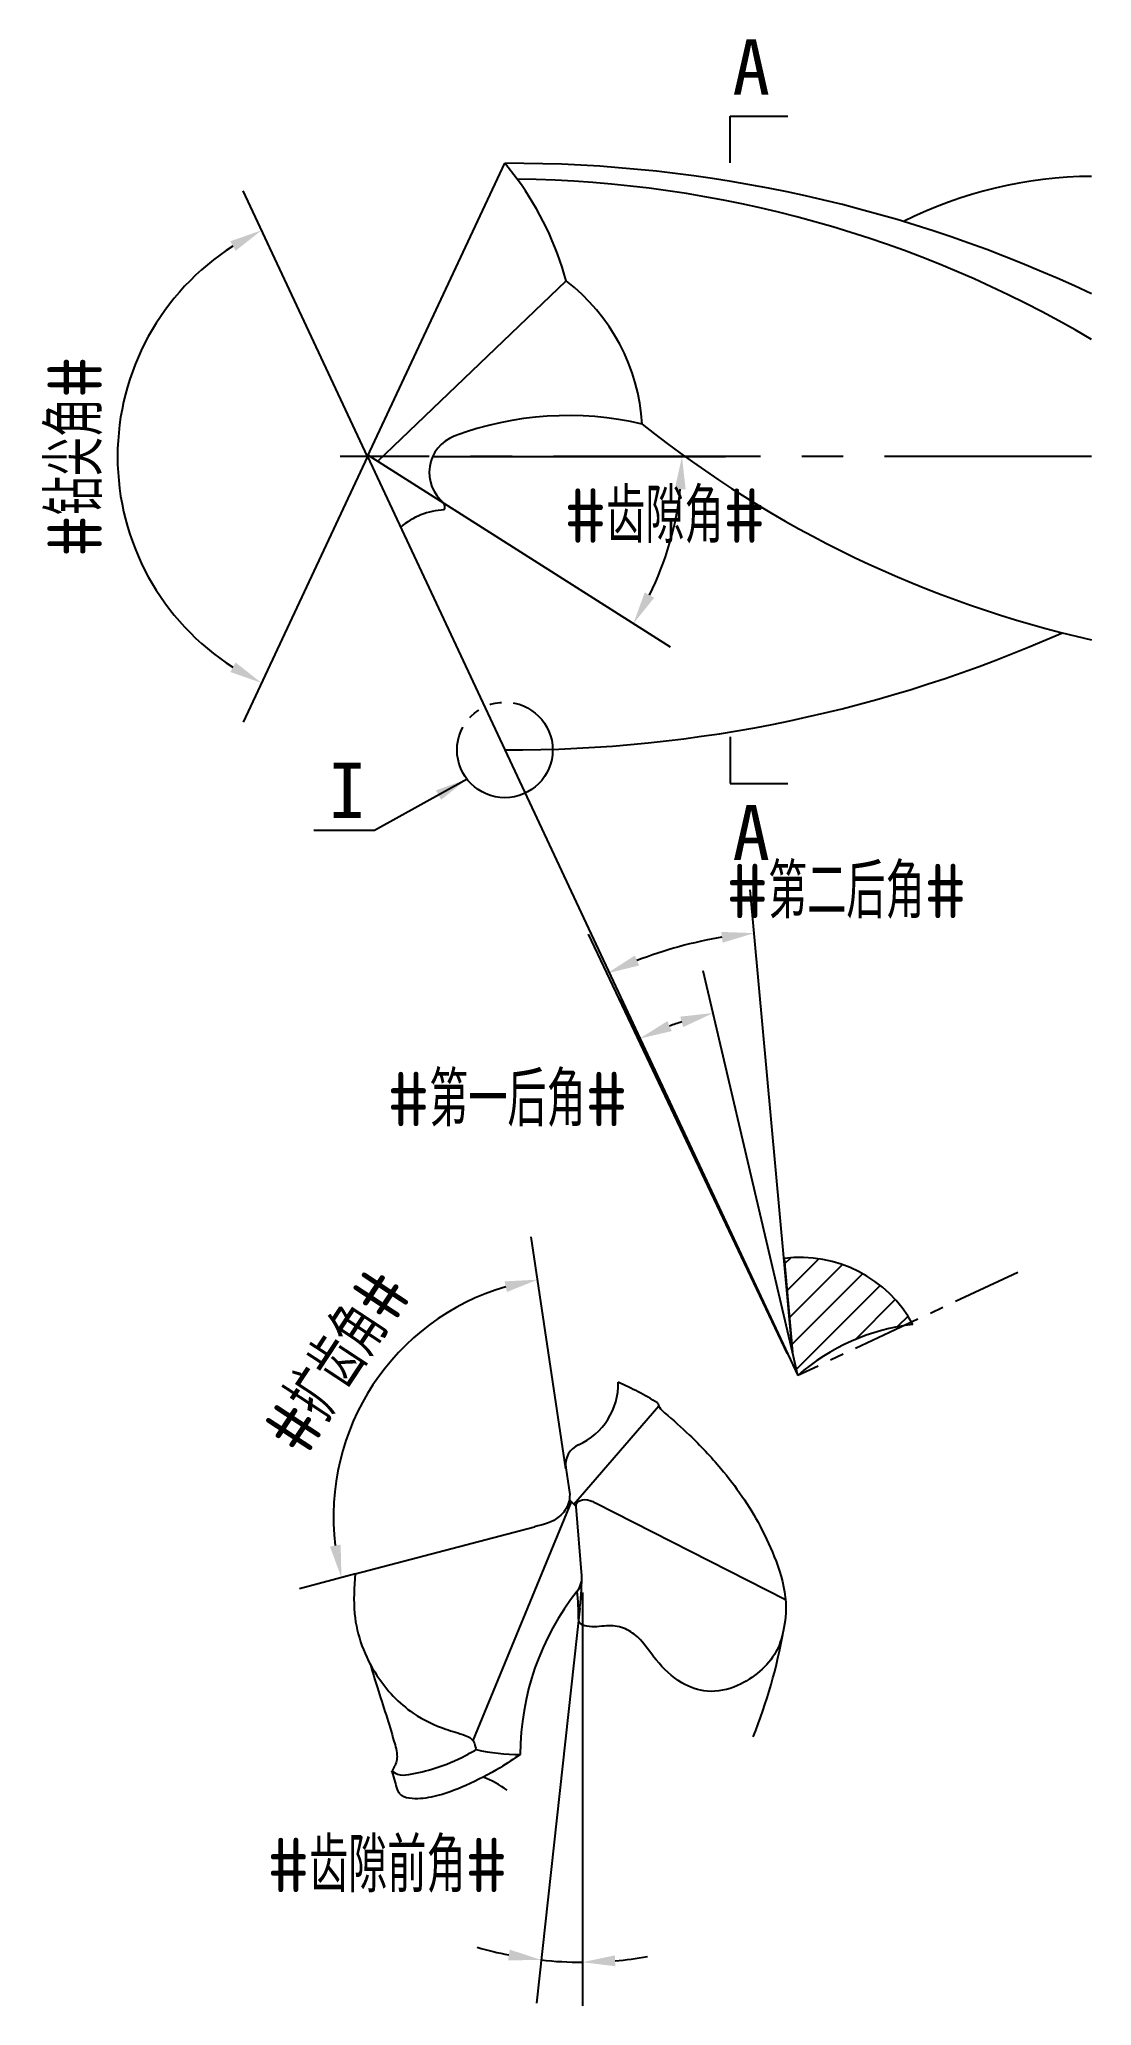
# Model space of a CAD drawing. Header units: millimetres. Extents: x 675.8 to 724.3, y 3840.5 to 3931.
import ezdxf

# ---------------------------------------------------------------- set-up
doc = ezdxf.new("R2010")
doc.units = ezdxf.units.MM
for name, pattern in [('ACAD_ISO04W100', [30, 24, -3, 0, -3]), ('CENTER', [50.8, 31.75, -6.35, 6.35, -6.35]), ('JIS_09_08', [10.75, 8, -0.55, 0.55, -0.55, 0.55, -0.55])]:
    doc.linetypes.add(name, pattern=pattern)
for name, color, linetype in [('中心线', 2, 'ACAD_ISO04W100'), ('保护层', 7, 'Continuous'), ('标注', 7, 'Continuous'), ('注释', 3, 'Continuous'), ('轮廓', 4, 'Continuous')]:
    doc.layers.add(name, color=color, linetype=linetype)
doc.styles.add('CFST0', font='gbenor.shx', dxfattribs={"bigfont": 'gbcbig.shx'})
doc.styles.get("Standard").update_dxf_attribs({"font": ''})
doc.styles.get('Standard').set_extended_font_data('Microsoft YaHei')
doc.dimstyles.new('ISO-25', dxfattribs={"dimtxt": 2.5, "dimasz": 1.5, "dimexe": 0.4, "dimexo": 0.4, "dimgap": 0.4, "dimtad": 1, "dimdec": 3, "dimtxsty": 'Standard', "dimcen": 2.5, "dimclrd": 4, "dimclre": 4, "dimclrt": 4, "dimadec": 0, "dimazin": 0, "dimtfac": 1, "dimtdec": 3, "dimtmove": 0, "dimatfit": 3, "dimfxl": 1, "dimarcsym": 0})
doc.dimstyles.new('TYToolDesignC1-1', dxfattribs={"dimtxt": 2.5, "dimasz": 1.5, "dimexe": 2, "dimexo": 0, "dimtad": 1, "dimtoh": 1, "dimdec": 3, "dimdsep": 46, "dimtxsty": 'CFST0', "dimcen": 2.502, "dimclrd": 3, "dimclre": 3, "dimclrt": 3, "dimazin": 2, "dimtfac": 1, "dimtdec": 3, "dimtmove": 0, "dimatfit": 3, "dimfxl": 1, "dimarcsym": 0})

# ---------------------------------------------------------------- blocks, each defined once
blk = doc.blocks.new('*D6')
at = {"layer": 'Defpoints', "color": 0, "transparency": 16777216}
for p in [(695.627, 3921.824), (680.258, 3916.065), (690.947, 3911.824), (690.947, 3911.824), (695.627, 3901.824)]:
    blk.add_point(p, dxfattribs=at)
at = {"layer": '标注', "color": 3, "lineweight": -2, "transparency": 16777216}
for q in [(685.225, 3924.051), (685.225, 3899.597)]:
    blk.add_line((690.947, 3911.824), q, dxfattribs=at)
blk.add_arc((690.947, 3911.824), 11.5, 122.55826, 237.44174, dxfattribs=at)
at = {"layer": '标注', "color": 3, "transparency": 16777216}
for points in [[(684.638, 3921.736), (684.879, 3921.298), (686.073, 3922.24)], [(684.879, 3902.35), (684.638, 3901.912), (686.073, 3901.408)]]:
    blk.add_solid(points, dxfattribs=at)
at = {"layer": '标注', "color": 3, "transparency": 16777216, "insert": (677.49, 3911.824), "char_height": 2.5, "attachment_point": 5, "rotation": 90, "style": 'CFST0'}
blk.add_mtext('#钻尖角#', dxfattribs=at)
blk = doc.blocks.new('*D4')
at = {"layer": 'Defpoints', "color": 0, "transparency": 16777216}
for p in [(691.087, 3911.824), (691.087, 3911.824), (693.947, 3911.824), (694.457, 3909.684), (705.163, 3909.138)]:
    blk.add_point(p, dxfattribs=at)
at = {"layer": '标注', "color": 3, "lineweight": -2, "transparency": 16777216}
for p, q in [((693.947, 3911.824), (707.417, 3911.824)), ((694.457, 3909.684), (704.872, 3903.07))]:
    blk.add_line(p, q, dxfattribs=at)
blk.add_arc((691.087, 3911.824), 14.33, 333.58418, 353.99967, dxfattribs=at)
at = {"layer": '标注', "color": 3, "transparency": 16777216}
for points in [[(705.089, 3910.339), (705.588, 3910.313), (705.417, 3911.824)], [(704.139, 3905.326), (703.703, 3905.572), (703.184, 3904.142)]]:
    blk.add_solid(points, dxfattribs=at)
at = {"layer": '标注', "color": 3, "transparency": 16777216, "insert": (704.632, 3909.09), "char_height": 2.5, "attachment_point": 5, "style": 'CFST0'}
blk.add_mtext('#齿隙角#', dxfattribs=at)
blk = doc.blocks.new('*D2')
at = {"layer": 'Defpoints', "color": 0, "transparency": 16777216}
for p in [(705.695, 3885.902), (710.278, 3870.536), (710.498, 3870.606), (710.748, 3869.536), (710.748, 3869.536)]:
    blk.add_point(p, dxfattribs=at)
at = {"layer": '标注', "color": 3, "lineweight": -2, "transparency": 16777216}
for p, q in [((710.498, 3870.606), (706.396, 3888.162)), ((710.278, 3870.536), (702.611, 3886.847))]:
    blk.add_line(p, q, dxfattribs=at)
blk.add_arc((710.748, 3869.536), 17.128, 108.17021, 110.15427, dxfattribs=at)
at = {"layer": '标注', "color": 3, "transparency": 16777216}
for points in [[(705.339, 3886.051), (705.474, 3885.569), (706.851, 3886.215)], [(704.943, 3885.384), (704.75, 3885.846), (703.462, 3885.037)]]:
    blk.add_solid(points, dxfattribs=at)
at = {"layer": '标注', "color": 3, "transparency": 16777216, "insert": (697.388, 3882.24), "char_height": 2.5, "attachment_point": 5, "style": 'CFST0'}
blk.add_mtext('#第一后角#', dxfattribs=at)
blk = doc.blocks.new('*D1')
at = {"layer": 'Defpoints', "color": 0, "transparency": 16777216}
for p in [(704.15, 3888.923), (710.278, 3870.536), (710.498, 3870.606), (710.558, 3869.946), (710.558, 3869.946)]:
    blk.add_point(p, dxfattribs=at)
at = {"layer": '标注', "color": 3, "lineweight": -2, "transparency": 16777216}
for p, q in [((710.498, 3870.606), (708.563, 3891.885)), ((710.278, 3870.536), (701.112, 3889.848))]:
    blk.add_line(p, q, dxfattribs=at)
blk.add_arc((710.558, 3869.946), 20.03, 99.48612, 111.09621, dxfattribs=at)
at = {"layer": '标注', "color": 3, "transparency": 16777216}
for points in [[(707.225, 3889.95), (707.289, 3889.454), (708.744, 3889.894)], [(703.447, 3888.404), (703.25, 3888.863), (701.97, 3888.042)]]:
    blk.add_solid(points, dxfattribs=at)
at = {"layer": '标注', "color": 3, "transparency": 16777216, "insert": (712.982, 3891.814), "char_height": 2.5, "attachment_point": 5, "style": 'CFST0'}
blk.add_mtext('#第二后角#', dxfattribs=at)
blk = doc.blocks.new('*D5')
at = {"layer": 'Defpoints', "color": 0, "transparency": 16777216}
for p in [(693.234, 3871.411), (700.08, 3865.241), (700.41, 3863.041), (700.41, 3863.041), (690.39, 3860.401)]:
    blk.add_point(p, dxfattribs=at)
at = {"layer": '标注', "color": 3, "lineweight": -2, "transparency": 16777216}
for p, q in [((700.08, 3865.241), (698.478, 3875.922)), ((690.39, 3860.401), (687.815, 3859.723))]:
    blk.add_line(p, q, dxfattribs=at)
blk.add_arc((700.41, 3863.041), 11.025, 106.33223, 186.95899, dxfattribs=at)
at = {"layer": '标注', "color": 3, "transparency": 16777216}
for points in [[(697.256, 3873.865), (697.364, 3873.377), (698.775, 3873.944)], [(689.712, 3861.753), (689.221, 3861.659), (689.749, 3860.232)]]:
    blk.add_solid(points, dxfattribs=at)
at = {"layer": '标注', "color": 3, "transparency": 16777216, "insert": (689.566, 3870.179), "char_height": 2.5, "attachment_point": 5, "rotation": 56.64561, "style": 'CFST0'}
blk.add_mtext('#扩齿角#', dxfattribs=at)
blk = doc.blocks.new('*D7')
at = {"layer": 'Defpoints', "color": 0, "transparency": 16777216}
for p in [(700.84, 3859.911), (700.84, 3859.911), (700.84, 3859.541), (700.72, 3858.821), (700.205, 3842.543)]:
    blk.add_point(p, dxfattribs=at)
at = {"layer": '标注', "color": 3, "lineweight": -2, "transparency": 16777216}
for p, q in [((700.84, 3859.541), (700.84, 3840.531)), ((700.72, 3858.821), (698.719, 3840.648))]:
    blk.add_line(p, q, dxfattribs=at)
for start, end in [(253.82458, 258.77104), (263.71751, 270), (274.94647, 279.89293)]:
    blk.add_arc((700.84, 3859.911), 17.38, start, end, dxfattribs=at)
at = {"layer": '标注', "color": 3, "transparency": 16777216}
for points in [[(697.494, 3843.111), (697.418, 3842.617), (698.938, 3842.636)], [(702.35, 3842.346), (702.328, 3842.846), (700.84, 3842.531)]]:
    blk.add_solid(points, dxfattribs=at)
at = {"layer": '标注', "color": 3, "transparency": 16777216, "insert": (691.863, 3846.987), "char_height": 2.5, "attachment_point": 5, "style": 'CFST0'}
blk.add_mtext('#齿隙前角#', dxfattribs=at)

msp = doc.modelspace()

# ---------------------------------------------------------------- hatches: boundary and pattern name
at = {"layer": '保护层'}
h = msp.add_hatch(dxfattribs=at)
h.set_pattern_fill('ANSI31', color=4, scale=0.3)
h.set_pattern_definition([(45, (672.9141, 3745.8457), (-0.673519, 0.673519), [])])
h.paths.add_polyline_path([(710.4992, 3870.6051), (710.7478, 3869.5357), (711.1999, 3869.4968, -0.2037697), (716.0431, 3871.8878, 0.3088907), (710.1146, 3874.9222)])

# ---------------------------------------------------------------- linework, layer by layer
at = {"layer": '中心线', "linetype": 'CENTER', "ltscale": 0.3}
msp.add_line((724.2685, 3911.8241), (689.6914, 3911.8241), dxfattribs=at)
at = {"layer": '注释'}
for p, q in [((707.6373, 3925.3514), (707.6373, 3927.4972)), ((707.6373, 3898.9286), (707.6373, 3896.7827)), ((707.6373, 3896.7827), (710.2843, 3896.7827))]:
    msp.add_line(p, q, dxfattribs=at)
at = {"layer": '注释', "linetype": 'JIS_09_08'}
msp.add_circle((697.2685, 3898.3241), 2.1989, dxfattribs=at)
at = {"layer": '轮廓'}
for p, q in [((707.6373, 3927.4972), (710.2843, 3927.4972)), ((690.9476, 3911.8241), (697.2685, 3925.3241)), ((697.8379, 3924.5952), (697.2685, 3925.3241)), ((691.4256, 3911.6115), (700.0885, 3919.913)), ((690.9476, 3911.8241), (697.2685, 3898.3241)), ((690.9802, 3911.8937), (694.4607, 3909.6879)), ((700.4479, 3863.6079), (704.3524, 3868.1304)), ((700.073, 3865.2828), (700.2569, 3864.0612)), ((700.3265, 3863.727), (695.7983, 3852.7303)), ((700.2301, 3863.8215), (700.5464, 3863.5114)), ((700.8091, 3860.3133), (700.5464, 3863.5114)), ((701.4409, 3863.6693), (710.1804, 3859.2295)), ((690.3875, 3860.3996), (698.6306, 3862.5722))]:
    msp.add_line(p, q, dxfattribs=at)
at = {"layer": '轮廓', "color": 4}
msp.add_line((697.2685, 3898.3241), (710.7478, 3869.5357), dxfattribs=at)
at = {"layer": '轮廓', "linetype": 'Continuous'}
for p in [(710.1146, 3874.9222), (710.7478, 3869.5357)]:
    msp.add_line(p, (710.4992, 3870.6051), dxfattribs=at)
at = {"layer": '轮廓', "color": 4, "linetype": 'CENTER', "ltscale": 0.1}
msp.add_line((720.8786, 3874.2791), (710.7478, 3869.5357), dxfattribs=at)
at = {"layer": '轮廓'}
for centre, radius, start, end in [((697.4728, 3862.6233), 62.7011, 64.7, 90.186605), ((686.2935, 3916.1642), 14.2953, 15.202958, 36.141107), ((697.1984, 3871.2472), 53.3519, 59.509883, 89.313196), ((724.4115, 3905.0946), 19.63, 90.417273, 116.626816), ((694.606, 3912.7755), 9, 3.494055, 52.471308), ((700.1879, 3898.7064), 15.0082, 76.900765, 110.493891), ((735.4336, 3953.1629), 51.0019, 231.363693, 257.354713), ((695.5907, 3911.089), 1.8, 111.417419, 231.112792), ((694.178, 3909.5185), 0.3296, 333.898368, 30.93536), ((694.6372, 3906.0262), 3.3513, 92.792709, 130.366184), ((697.4728, 3961.0248), 62.7011, 269.813395, 293.944676), ((699.4195, 3869.1485), 3.0635, 293.839139, 1.451139), ((695.3026, 3853.3033), 17.4664, 58.998447, 65.729869), ((701.0618, 3865.4317), 1, 113.839139, 188.564332), ((699.8125, 3860.2314), 1, 321.638166, 4.697358), ((710.0986, 3852.0899), 12.1183, 141.638166, 179.987344), ((684.9073, 3858.128), 15.7592, 0.655794, 5.399067), ((686.6622, 3861.8344), 23.7694, 337.939718, 350.17939), ((698.0337, 3861.9677), 9.8753, 257.775929, 269.690537), ((694.7551, 3847.0193), 4.3076, 52.635579, 69.340371)]:
    msp.add_arc(centre, radius, start, end, dxfattribs=at)
at = {"layer": '轮廓', "linetype": 'Continuous'}
for centre, radius, start, end in [((710.8565, 3869.0629), 5.906, 28.575041, 97.21585), ((717.1606, 3862.2354), 9.7169, 96.604034, 131.297238)]:
    msp.add_arc(centre, radius, start, end, dxfattribs=at)
at = {"layer": '轮廓'}
for points in [[(704.2989, 3868.2747), (704.3793, 3868.0777), (704.618, 3867.8222), (705.754, 3866.7979), (707.2054, 3865.2553), (709.0123, 3862.6029), (709.7444, 3860.9844), (710.1905, 3859.0945), (710.0769, 3857.7509), (709.7436, 3856.8151), (709.0013, 3855.9256), (707.967, 3855.2622), (706.5811, 3855.0009), (705.4106, 3855.3952), (704.2345, 3856.4425), (703.3666, 3857.4999), (702.7257, 3857.9069), (701.9502, 3858.0082), (701.0442, 3857.9931), (700.7233, 3858.1466), (700.6938, 3858.6504), (700.8125, 3860.2314)], [(700.2569, 3864.0612), (700.1981, 3863.6725), (699.7726, 3863.038), (698.6306, 3862.5722)], [(700.5464, 3863.5114), (700.5643, 3863.6414), (700.8352, 3863.81), (701.2749, 3863.7499), (701.4409, 3863.6693)], [(690.3875, 3860.3996), (690.3526, 3858.5762), (691.3842, 3855.7263), (693.0566, 3853.9929), (694.5545, 3853.2579), (695.4446, 3852.9684), (695.7231, 3852.8197), (695.9427, 3852.3163)], [(691.07, 3856.2573), (691.403, 3855.1604), (691.8019, 3853.9154), (692.1671, 3852.7094), (692.307, 3851.9883), (692.2654, 3851.7153), (692.1476, 3851.4627), (692.0741, 3851.3464)], [(692.0741, 3851.3464), (692.3333, 3851.1845), (692.8522, 3851.1757), (694.0525, 3851.4579), (695.4646, 3852.0482), (695.9427, 3852.3163)], [(697.9804, 3852.0925), (697.0473, 3851.4817), (695.4737, 3850.6691), (694.0028, 3850.1555), (693.0003, 3850.0633), (692.5113, 3850.2111), (692.3606, 3850.4005), (692.2453, 3850.7523), (692.1314, 3851.164), (692.0741, 3851.3464)]]:
    msp.add_spline(points, degree=3, dxfattribs=at)

# ---------------------------------------------------------------- texts
at = {"layer": '注释', "char_height": 2.53935, "width": 21.860635, "attachment_point": 1}
for s, insert in [('{\\f宋体|b0|i0|c134|p2;A}', (707.7396, 3931.0297)), ('{\\f宋体|b0|i0|c134|p2;I}', (689.1459, 3897.7369)), ('{\\f宋体|b0|i0|c134|p2;A}', (707.7396, 3895.7914))]:
    msp.add_mtext(s, dxfattribs=dict(at, insert=insert))

# ---------------------------------------------------------------- dimensions: what is measured, and where the dimension line sits
at = {"layer": '标注'}
for base, line1, line2, text, picture, middle in [((680.2578, 3916.065), ((690.9473, 3911.8241), (695.6273, 3921.8241)), ((690.9473, 3911.8241), (695.6273, 3901.8241)), '#钻尖角#', '*D6', (677.4896, 3911.8241)), ((693.2345, 3871.4113), ((700.4102, 3863.0414), (690.3902, 3860.4014)), ((700.4102, 3863.0414), (700.0802, 3865.2414)), '#扩齿角#', '*D5', (689.5661, 3870.1794))]:
    dim = msp.add_angular_dim_2l(base=base, line1=line1, line2=line2, text=text, dimstyle='TYToolDesignC1-1', dxfattribs=at)
    dim.commit()
    dim.dimension.update_dxf_attribs({"geometry": picture, "text_midpoint": middle})
for base, line1, line2, text, picture, middle in [((705.1629, 3909.1376), ((691.0873, 3911.8241), (693.9473, 3911.8241)), ((691.0873, 3911.8241), (694.4573, 3909.6841)), '#齿隙角#', '*D4', (704.6319, 3907.146)), ((704.1502, 3888.9234), ((710.5578, 3869.9457), (710.4978, 3870.6057)), ((710.5578, 3869.9457), (710.2778, 3870.5357)), '#第二后角#', '*D1', (712.9821, 3889.8287)), ((705.6947, 3885.9016), ((710.7478, 3869.5357), (710.4978, 3870.6057)), ((710.7478, 3869.5357), (710.2778, 3870.5357)), '#第一后角#', '*D2', (697.3885, 3880.2551)), ((700.2051, 3842.5428), ((700.8402, 3859.9114), (700.7202, 3858.8214)), ((700.8402, 3859.9114), (700.8402, 3859.5414)), '#齿隙前角#', '*D7', (691.8632, 3845.0291))]:
    dim = msp.add_angular_dim_2l(base=base, line1=line1, line2=line2, text=text, dimstyle='TYToolDesignC1-1', dxfattribs=at)
    dim.commit()
    dim.dimension.update_dxf_attribs({"geometry": picture, "text_midpoint": middle, "dimtype": 162})

# ---------------------------------------------------------------- leaders
at = {"layer": '注释'}
msp.add_leader([(695.5294, 3896.9786), (691.2763, 3894.6203), (688.483, 3894.6203)], dimstyle='ISO-25', override={"dimgap": 0.4, "dimtad": 0, "dimclrd": 256}, dxfattribs=at)

doc.saveas('drawing.dxf')
